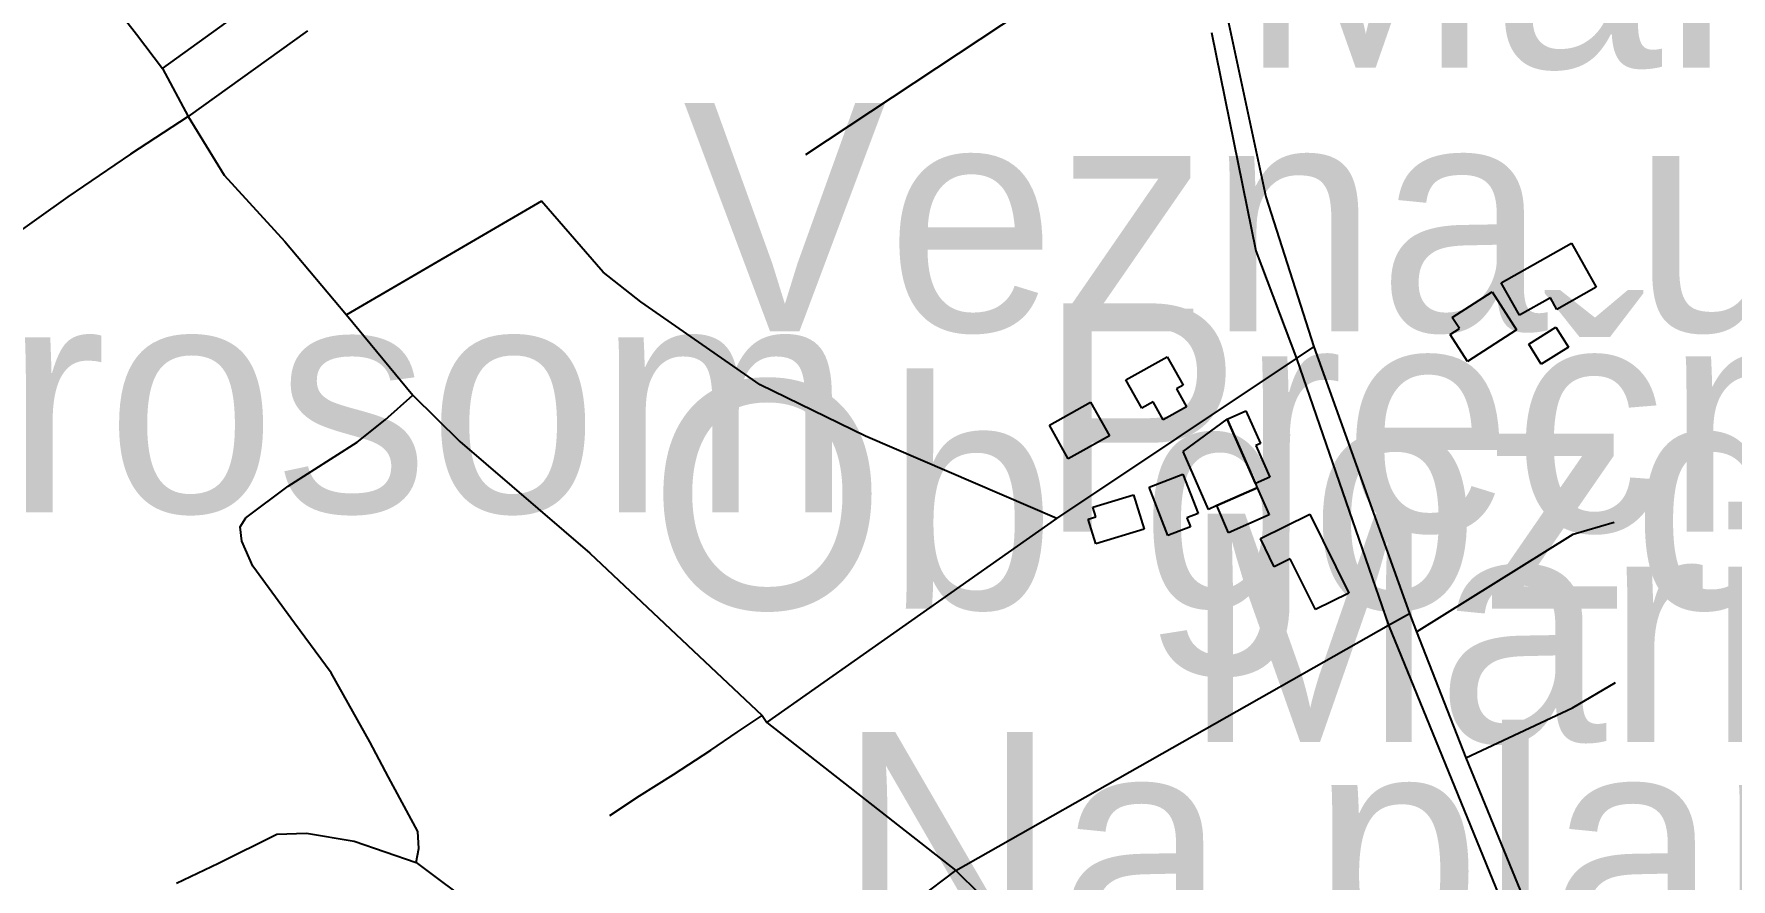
# Model space of a CAD drawing. Extents: x -8864 to 13231, y -7697 to 8949.
# Drawn here: x -2646.4 to -2184.7, y -1114.1 to -884.2 of the extents above; entities that cross this region are included whole.
import ezdxf

# ---------------------------------------------------------------- set-up
doc = ezdxf.new("R2010")
doc.units = 0
for name, color, linetype in [('OSM_BUILDING_HOUSE', 9, 'CONTINUOUS'), ('OSM_BUILDING_YES', 9, 'CONTINUOUS'), ('OSM_HIGHWAY_CYCLEWAY', 8, 'CONTINUOUS'), ('OSM_HIGHWAY_RESIDENTIAL', 8, 'CONTINUOUS'), ('OSM_HIGHWAY_SECONDARY', 8, 'CONTINUOUS'), ('OSM_HIGHWAY_SERVICE', 8, 'CONTINUOUS'), ('OSM_HIGHWAY_TRACK', 8, 'CONTINUOUS'), ('OSM_LABELS', 8, 'CONTINUOUS')]:
    doc.layers.add(name, color=color, linetype=linetype)

msp = doc.modelspace()

# ---------------------------------------------------------------- linework, layer by layer
at = {"layer": 'OSM_BUILDING_HOUSE'}
for p, q in [((-2247.243739, -951.962006), (-2228.147259, -941.176098)), ((-2228.147259, -941.176098), (-2221.393812, -953.140672)), ((-2260.536236, -961.346858), (-2249.724596, -954.374936)), ((-2249.724596, -954.374936), (-2243.04772, -964.716064)), ((-2242.28968, -960.735286), (-2247.243739, -951.962006)), ((-2221.393812, -953.140672), (-2232.05997, -959.167437)), ((-2233.859357, -955.976143), (-2242.28968, -960.735286)), ((-2232.05997, -959.167437), (-2233.859357, -955.976143)), ((-2261.125823, -965.972567), (-2258.60668, -964.349121)), ((-2258.60668, -964.349121), (-2260.536236, -961.346858)), ((-2243.04772, -964.716064), (-2256.386159, -973.322551)), ((-2256.386159, -973.322551), (-2261.125823, -965.972567)), ((-2349.318788, -978.304084), (-2338.1243, -972.04381)), ((-2338.1243, -972.04381), (-2333.798113, -979.771857)), ((-2344.992601, -986.032132), (-2349.318788, -978.304084)), ((-2333.798113, -979.771857), (-2335.605157, -980.783731)), ((-2335.605157, -980.783731), (-2332.89459, -985.62071)), ((-2370.161057, -990.624482), (-2358.966569, -984.364208)), ((-2358.966569, -984.364208), (-2353.844057, -993.52667)), ((-2341.952784, -984.330849), (-2344.992601, -986.032132)), ((-2339.242217, -989.178948), (-2341.952784, -984.330849)), ((-2332.89459, -985.62071), (-2339.242217, -989.178948)), ((-2365.038545, -999.786944), (-2370.161057, -990.624482)), ((-2353.844057, -993.52667), (-2365.038545, -999.786944)), ((-2342.994132, -1007.514991), (-2333.813426, -1003.978993)), ((-2333.813426, -1003.978993), (-2329.701634, -1014.664825)), ((-2358.33104, -1012.963543), (-2347.236093, -1009.583217)), ((-2347.236093, -1009.583217), (-2344.3877, -1018.93471)), ((-2337.94819, -1020.635993), (-2342.994132, -1007.514991)), ((-2359.586783, -1016.199315), (-2357.534715, -1015.576624)), ((-2357.534715, -1015.576624), (-2358.33104, -1012.963543)), ((-2329.701634, -1014.664825), (-2332.741451, -1015.832372)), ((-2312.749106, -1021.492194), (-2299.311126, -1014.864976)), ((-2299.311126, -1014.864976), (-2288.729195, -1036.336716)), ((-2357.534715, -1022.948847), (-2359.586783, -1016.199315)), ((-2344.3877, -1018.93471), (-2357.534715, -1022.948847)), ((-2331.807301, -1018.27866), (-2337.94819, -1020.635993)), ((-2332.741451, -1015.832372), (-2331.807301, -1018.27866)), ((-2308.989534, -1029.131285), (-2312.749106, -1021.492194)), ((-2304.609748, -1026.962984), (-2308.989534, -1029.131285)), ((-2297.795046, -1040.795633), (-2304.609748, -1026.962984)), ((-2288.729195, -1036.336716), (-2297.795046, -1040.795633))]:
    msp.add_line(p, q, dxfattribs=at)
at = {"layer": 'OSM_BUILDING_YES'}
for p, q in [((-2239.747566, -968.596767), (-2232.358591, -963.982178)), ((-2232.358591, -963.982178), (-2228.966554, -969.39737)), ((-2236.363186, -974.023079), (-2239.747566, -968.596767)), ((-2228.966554, -969.39737), (-2236.363186, -974.023079)), ((-2321.799643, -988.989917), (-2316.684788, -986.73266)), ((-2316.684788, -986.73266), (-2312.756763, -995.661612)), ((-2333.782799, -997.829913), (-2321.799643, -988.989917)), ((-2321.799643, -988.989917), (-2314.089075, -1006.514237)), ((-2314.089075, -1006.514237), (-2321.799643, -988.989917)), ((-2312.756763, -995.661612), (-2313.974221, -996.195348)), ((-2313.974221, -996.195348), (-2310.191678, -1004.801835)), ((-2326.88387, -1013.530637), (-2333.782799, -997.829913)), ((-2310.191678, -1004.801835), (-2314.089075, -1006.514237)), ((-2314.089075, -1006.514237), (-2313.583715, -1007.681784)), ((-2313.583715, -1007.681784), (-2324.625064, -1012.529883)), ((-2324.625064, -1012.529883), (-2313.583715, -1007.681784)), ((-2313.583715, -1007.681784), (-2310.344817, -1015.042888)), ((-2324.625064, -1012.529883), (-2326.88387, -1013.530637)), ((-2321.386166, -1019.902106), (-2324.625064, -1012.529883)), ((-2310.344817, -1015.042888), (-2321.386166, -1019.902106))]:
    msp.add_line(p, q, dxfattribs=at)
at = {"layer": 'OSM_HIGHWAY_CYCLEWAY'}
for p, q in [((-2326.095202, -883.866233), (-2313.981878, -943.233204)), ((-2313.981878, -943.233204), (-2302.971157, -972.488589)), ((-2302.971157, -972.488589), (-2277.902241, -1045.043279)), ((-2277.902241, -1045.043279), (-2247.848639, -1118.44305))]:
    msp.add_line(p, q, dxfattribs=at)
at = {"layer": 'OSM_HIGHWAY_RESIDENTIAL'}
for p, q in [((-2611.485739, -893.595789), (-2539.931366, -842.06806)), ((-2436.393836, -917.057919), (-2331.301941, -847.416536)), ((-2633.422954, -865.152127), (-2618.476551, -884.277654)), ((-2618.476551, -884.277654), (-2611.485739, -893.595789)), ((-2572.029379, -883.365856), (-2604.502583, -906.672312)), ((-2611.485739, -893.595789), (-2604.502583, -906.672312)), ((-2604.502583, -906.672312), (-2594.640408, -922.628784)), ((-2594.640408, -922.628784), (-2578.124326, -940.720199)), ((-2508.308086, -929.667423), (-2561.409164, -960.601852)), ((-2491.52401, -948.981982), (-2508.308086, -929.667423)), ((-2578.124326, -940.720199), (-2561.409164, -960.601852)), ((-2481.340242, -957.076973), (-2491.52401, -948.981982)), ((-2448.867038, -979.627304), (-2481.340242, -957.076973)), ((-2561.409164, -960.601852), (-2543.292776, -982.496133)), ((-2302.971157, -972.488589), (-2298.177894, -969.286176)), ((-2368.162588, -1016.043642), (-2302.971157, -972.488589)), ((-2543.292776, -982.496133), (-2530.582208, -995.072279)), ((-2420.168719, -993.648984), (-2448.867038, -979.627304)), ((-2530.582208, -995.072279), (-2495.145757, -1025.484091)), ((-2368.162588, -1016.043642), (-2420.168719, -993.648984)), ((-2446.983424, -1071.54103), (-2368.162588, -1016.043642)), ((-2495.145757, -1025.484091), (-2448.292765, -1069.56176)), ((-2277.902241, -1045.043279), (-2272.205456, -1041.818626)), ((-2395.597507, -1111.749116), (-2277.902241, -1045.043279)), ((-2448.292765, -1069.56176), (-2446.983424, -1071.54103)), ((-2446.983424, -1071.54103), (-2395.597507, -1111.749116)), ((-2440.107466, -1145.329983), (-2395.597507, -1111.749116)), ((-2395.597507, -1111.749116), (-2360.651102, -1146.163945))]:
    msp.add_line(p, q, dxfattribs=at)
at = {"layer": 'OSM_HIGHWAY_SECONDARY'}
for p, q in [((-2323.660286, -870.634037), (-2311.278968, -928.510996)), ((-2311.278968, -928.510996), (-2298.177894, -969.286176)), ((-2298.177894, -969.286176), (-2272.205456, -1041.818626)), ((-2272.205456, -1041.818626), (-2270.314185, -1046.889115)), ((-2270.314185, -1046.889115), (-2256.876205, -1081.092674)), ((-2256.876205, -1081.092674), (-2231.508668, -1142.872576))]:
    msp.add_line(p, q, dxfattribs=at)
at = {"layer": 'OSM_HIGHWAY_SERVICE'}
for p, q in [((-2270.314185, -1046.889115), (-2227.680184, -1020.302408)), ((-2227.680184, -1020.302408), (-2216.470381, -1016.999919)), ((-2227.84098, -1067.538013), (-2216.148789, -1060.666166)), ((-2256.876205, -1081.092674), (-2227.84098, -1067.538013))]:
    msp.add_line(p, q, dxfattribs=at)
at = {"layer": 'OSM_HIGHWAY_TRACK'}
for p, q in [((-2604.502583, -906.672312), (-2620.191712, -916.957843)), ((-2620.191712, -916.957843), (-2637.19784, -928.533235)), ((-2637.19784, -928.533235), (-2654.211624, -940.653482)), ((-2550.857861, -989.145589), (-2543.292776, -982.496133)), ((-2558.507172, -995.27243), (-2550.857861, -989.145589)), ((-2577.297374, -1007.225885), (-2558.507172, -995.27243)), ((-2588.767513, -1015.86573), (-2577.297374, -1007.225885)), ((-2590.321877, -1018.267541), (-2588.767513, -1015.86573)), ((-2589.824174, -1022.170483), (-2590.321877, -1018.267541)), ((-2586.906869, -1029.008971), (-2589.824174, -1022.170483)), ((-2575.497986, -1044.498424), (-2586.906869, -1029.008971)), ((-2565.582211, -1057.997488), (-2575.497986, -1044.498424)), ((-2555.038566, -1076.733833), (-2565.582211, -1057.997488)), ((-2455.053869, -1074.16523), (-2448.292765, -1069.56176)), ((-2462.297361, -1079.057807), (-2455.053869, -1074.16523)), ((-2549.992623, -1086.329955), (-2555.038566, -1076.733833)), ((-2472.40456, -1085.685025), (-2462.297361, -1079.057807)), ((-2542.014062, -1101.174478), (-2549.992623, -1086.329955)), ((-2481.669492, -1091.444922), (-2472.40456, -1085.685025)), ((-2489.701652, -1096.771159), (-2481.669492, -1091.444922)), ((-2596.248371, -1109.747607), (-2580.360161, -1101.875006)), ((-2580.360161, -1101.875006), (-2572.236117, -1101.608138)), ((-2572.236117, -1101.608138), (-2559.280526, -1103.76532)), ((-2541.677155, -1105.777948), (-2542.014062, -1101.174478)), ((-2559.280526, -1103.76532), (-2542.450509, -1109.603053)), ((-2542.450509, -1109.603053), (-2541.677155, -1105.777948)), ((-2607.611313, -1115.229517), (-2596.248371, -1109.747607)), ((-2542.450509, -1109.603053), (-2525.857858, -1122.023527))]:
    msp.add_line(p, q, dxfattribs=at)

# ---------------------------------------------------------------- texts
at = {"layer": 'OSM_LABELS'}
for s, p in [('Mariborska cesta', (-2318.786652, -893.416031)), ('Vezna ulica', (-2469.82179, -965.075718)), ('Nad motokrosom', (-3055.545846, -1014.353184)), ('Prečna ulica', (-2373.163111, -1019.564487)), ('Ob gozdu', (-2479.110727, -1040.569291)), ('Mariborska cesta', (-2333.90236, -1076.78232)), ('Na planjavi', (-2427.893211, -1136.114849))]:
    msp.add_text(s, height=62.042552, dxfattribs=at).set_placement(p)

doc.saveas('drawing.dxf')
